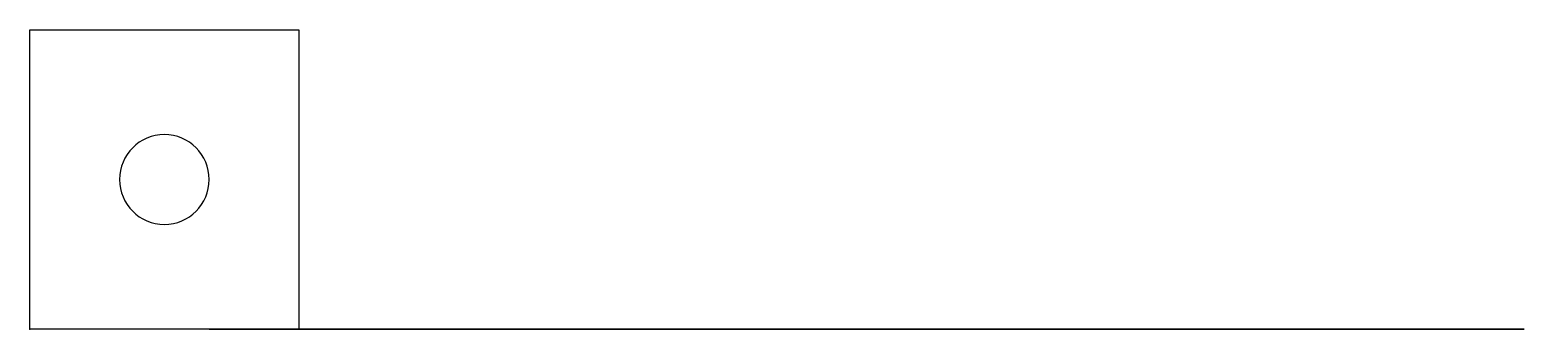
# Model space of a CAD drawing. Header units: centimetres. Extents: x 0 to 5, y 0 to 1.
import ezdxf

# ---------------------------------------------------------------- set-up
doc = ezdxf.new("R2010")
doc.units = ezdxf.units.CM
doc.header["$MEASUREMENT"] = 0
doc.layers.add('StepperMount v6_Sketch1', color=7, linetype='Continuous')
doc.layers.add('StepperMount v6_Sketch2', color=7, linetype='Continuous')

msp = doc.modelspace()

# ---------------------------------------------------------------- linework, layer by layer
at = {"layer": 'StepperMount v6_Sketch1'}
for p, q in [((0.6, 0, 0.5), (0.9, 0, 0.5)), ((0.9, 0, 0.8), (0.6, 0, 0.8)), ((0.6, 0, 0.8), (0.6, 0, 0.5)), ((0.9, 0, -0.8), (0.9, 0, 0.5)), ((1.2, 0, -0.9), (1.2, 0, 0.5)), ((1.2, 0, -0.9), (3.8, 0, -0.9)), ((3.7, 0, -1.2), (1.3, 0, -1.2)), ((3.8, 0, -0.9), (3.8, 0)), ((3.8, 0), (5, 0)), ((5, 0, -0.3), (4.1, 0, -0.3)), ((4.1, 0, -0.3), (4.1, 0, -0.8)), ((5, 0), (5, 0, -0.3))]:
    msp.add_line(p, q, dxfattribs=at)
at = {"layer": 'StepperMount v6_Sketch1', "extrusion": (0, 1, 0)}
for centre, radius, start, end in [((-1.3, -0.8), 0.4, 270, 360), ((-0.9, 0.5), 0.3, 90, 180), ((-3.7, -0.8), 0.4, 180, 270)]:
    msp.add_arc(centre, radius, start, end, dxfattribs=at)
at = {"layer": 'StepperMount v6_Sketch1'}
msp.add_point((0, 0), dxfattribs=at)
at = {"layer": 'StepperMount v6_Sketch2'}
for p, q in [((0, 0, -0.3), (0, 1, -0.3)), ((0, 1, -0.3), (0.9, 1, -0.3)), ((0.9, 1, -0.3), (0.9, 0, -0.3)), ((0.9, 0, -0.3), (0, 0, -0.3))]:
    msp.add_line(p, q, dxfattribs=at)
at = {"layer": 'StepperMount v6_Sketch2', "extrusion": (0, 0, -1)}
msp.add_circle((-0.45, 0.5, 0.3), 0.15, dxfattribs=at)
at = {"layer": 'StepperMount v6_Sketch2'}
msp.add_point((0, 0, -0.3), dxfattribs=at)

doc.saveas('drawing.dxf')
